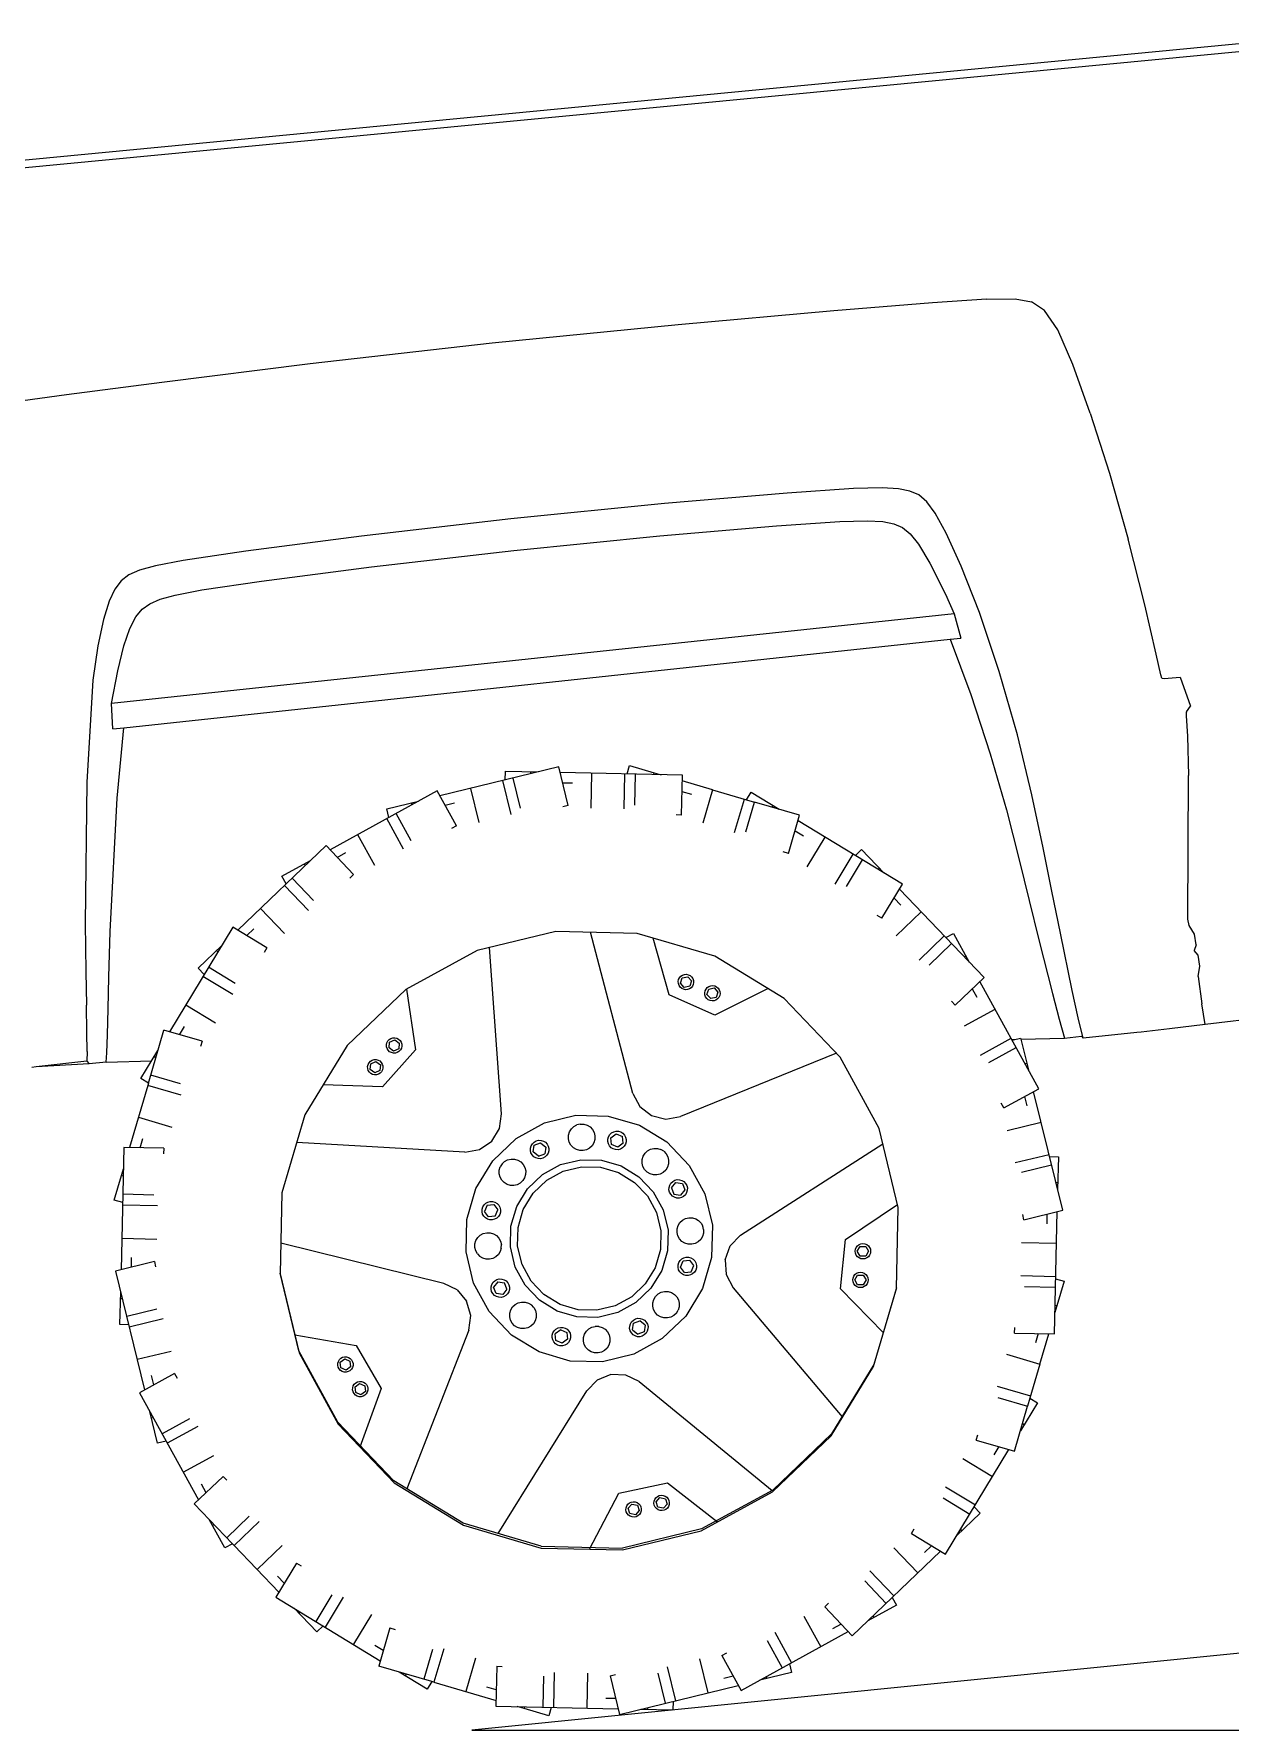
# Model space of a CAD drawing. Header units: millimetres. Extents: x 1010 to 1494, y -119 to 564.
# Drawn here: x 1391.087 to 1392.216, y 474.529 to 476.13 of the extents above; entities that cross this region are included whole.
import ezdxf

# ---------------------------------------------------------------- set-up
doc = ezdxf.new("R2010")
doc.units = ezdxf.units.MM
doc.layers.get('0').update_dxf_attribs({"lineweight": 9})
doc.layers.add('80', color=1, linetype='Continuous', lineweight=9)
doc.layers.add('Edges', color=7, linetype='Continuous', lineweight=9)

# ---------------------------------------------------------------- blocks, each defined once
blk = doc.blocks.new('rs')
at = {"layer": 'Edges'}
for p, q in [((15.138, 23.442), (105.187, 24.496)), ((21.03, 23.865), (103.419, 24.813)), ((34.562, 13.689), (33.858, 13.471)), ((35.839, 13.806), (34.562, 13.689)), ((35.839, 13.806), (38.241, 13.901)), ((38.241, 13.901), (42.646, 14.013)), ((42.646, 14.013), (49.591, 14.145)), ((49.591, 14.145), (57.903, 14.216)), ((57.903, 14.216), (66.043, 14.158)), ((66.043, 14.158), (72.7, 14.043)), ((72.7, 14.043), (76.972, 13.954)), ((76.972, 13.954), (79.355, 13.878)), ((32.833, 12.111), (33.325, 13.027)), ((33.325, 13.027), (33.858, 13.471)), ((32.327, 10.511), (32.833, 12.111)), ((31.79, 8.277), (32.327, 10.511)), ((31.79, 8.277), (31.23, 5.543)), ((41.344, 5.971), (42.617, 6.079)), ((42.617, 6.079), (45.571, 6.189)), ((45.571, 6.189), (51.041, 6.306)), ((51.041, 6.306), (57.903, 6.362)), ((57.903, 6.362), (64.593, 6.306)), ((64.593, 6.306), (69.777, 6.189)), ((69.777, 6.189), (72.595, 6.079)), ((72.595, 6.079), (73.85, 5.971)), ((31.23, 5.543), (30.706, 2.523)), ((39.441, 5.141), (39.759, 5.477)), ((39.759, 5.477), (40.131, 5.694)), ((40.131, 5.694), (40.623, 5.85)), ((40.623, 5.85), (41.344, 5.971)), ((73.85, 5.971), (74.571, 5.85)), ((74.571, 5.85), (75.064, 5.694)), ((75.064, 5.694), (75.435, 5.477)), ((75.435, 5.477), (75.753, 5.141)), ((38.729, 3.662), (39.121, 4.601)), ((39.121, 4.601), (39.441, 5.141)), ((42.165, 4.585), (41.474, 4.473)), ((43.379, 4.687), (42.165, 4.585)), ((46.193, 4.793), (43.379, 4.687)), ((51.4, 4.902), (46.193, 4.793)), ((57.929, 4.955), (51.4, 4.902)), ((64.294, 4.902), (57.929, 4.955)), ((69.229, 4.793), (64.294, 4.902)), ((71.914, 4.687), (69.229, 4.793)), ((73.111, 4.585), (71.914, 4.687)), ((73.802, 4.473), (73.111, 4.585)), ((75.753, 5.141), (76.066, 4.624)), ((76.066, 4.624), (76.4, 3.841)), ((40.325, 3.805), (40, 3.298)), ((40.639, 4.122), (40.325, 3.805)), ((41, 4.326), (40.639, 4.122)), ((41.474, 4.473), (41, 4.326)), ((74.277, 4.326), (73.802, 4.473)), ((74.639, 4.122), (74.277, 4.326)), ((74.953, 3.805), (74.639, 4.122)), ((75.269, 3.318), (74.953, 3.805)), ((76.4, 3.841), (76.77, 2.713)), ((38.223, 2.137), (38.729, 3.662)), ((40, 3.298), (39.595, 2.412)), ((75.618, 2.581), (75.269, 3.318)), ((30.287, -0.458), (30.706, 2.523)), ((39.595, 2.412), (39.055, 0.975)), ((76.012, 1.518), (75.618, 2.581)), ((76.77, 2.713), (77.152, 1.211)), ((37.639, -0.008), (38.223, 2.137)), ((76.436, 0.104), (76.012, 1.518)), ((39.055, 0.975), (38.765, 0.062)), ((77.152, 1.211), (77.909, -3.269)), ((38.765, 0.062), (38.578, -1.044)), ((38.765, 0.062), (76.436, 0.104)), ((76.508, -1.031), (76.436, 0.104)), ((30.016, -2.685), (30.287, -0.458)), ((37.048, -2.7), (37.639, -0.008)), ((39.061, -1.044), (38.41, -3.58)), ((39.061, -1.044), (38.578, -1.044)), ((76.007, -1.031), (39.061, -1.044)), ((76.645, -4.115), (76.007, -1.031)), ((76.508, -1.031), (76.007, -1.031)), ((29.905, -3.618), (30.016, -2.685)), ((36.538, -5.588), (37.048, -2.7)), ((29.886, -3.773), (29.905, -3.618)), ((38.41, -3.58), (37.825, -6.298)), ((77.909, -3.269), (78.646, -9.497)), ((29.063, -3.809), (28.743, -5.149)), ((29.781, -3.796), (29.063, -3.809)), ((29.886, -3.773), (29.781, -3.796)), ((77.579, -9.98), (76.645, -4.115)), ((28.959, -5.375), (28.743, -5.149)), ((51.543, -5.783), (56.934, -5.083)), ((53.828, -5.107), (52.776, -5.541)), ((53.976, -5.467), (53.828, -5.107)), ((55.545, -5.263), (55.745, -6.801)), ((56.734, -6.587), (56.968, -4.83)), ((56.968, -4.83), (62.357, -5.549)), ((59.35, -4.769), (57.91, -4.956)), ((58.233, -4.999), (58.222, -4.916)), ((58.851, -6.474), (59.033, -5.106)), ((59.3, -6.709), (59.505, -5.169)), ((59.401, -5.155), (59.35, -4.769)), ((28.959, -5.375), (28.976, -5.418)), ((28.976, -5.418), (28.982, -5.56)), ((28.982, -5.56), (29.017, -6.464)), ((36.181, -8.307), (36.538, -5.588)), ((51.771, -7.54), (51.543, -5.783)), ((52.776, -5.541), (52.485, -5.661)), ((52.808, -5.619), (52.776, -5.541)), ((53.787, -6.883), (53.609, -5.515)), ((54.281, -6.994), (54.081, -5.453)), ((56.873, -5.546), (56.443, -5.603)), ((60.969, -5.364), (60.764, -6.901)), ((62.177, -5.981), (61.748, -5.925)), ((61.774, -6.95), (62.455, -5.314)), ((62.455, -5.314), (67.474, -7.404)), ((64.772, -5.872), (63.332, -5.68)), ((63.633, -5.805), (63.644, -5.721)), ((64.721, -6.258), (64.772, -5.872)), ((29.017, -6.464), (29.172, -8.203)), ((37.825, -6.298), (37.384, -8.86)), ((50.28, -6.569), (48.818, -7.172)), ((50.28, -6.569), (51.576, -6.036)), ((50.28, -6.569), (50.871, -8.003)), ((51.636, -6.499), (51.236, -6.665)), ((56.734, -6.587), (56.974, -6.619)), ((63.848, -7.389), (64.379, -6.115)), ((64.221, -7.732), (64.818, -6.298)), ((46.549, -8.107), (48.475, -7.313)), ((48.581, -6.863), (47.428, -7.745)), ((48.818, -7.172), (48.475, -7.313)), ((49.001, -8.589), (48.475, -7.313)), ((48.818, -7.172), (48.581, -6.863)), ((49.507, -8.568), (48.915, -7.132)), ((51.771, -7.54), (52.011, -7.509)), ((61.774, -6.95), (61.998, -7.043)), ((66.181, -6.865), (65.585, -8.297)), ((66.549, -8.606), (67.63, -7.202)), ((67.63, -7.202), (71.937, -10.519)), ((29.884, -14.545), (29.172, -8.203)), ((47.224, -9.746), (46.549, -8.107)), ((47.729, -7.621), (47.677, -7.554)), ((67.189, -7.774), (66.789, -7.608)), ((69.724, -8.34), (68.383, -7.782)), ((68.641, -7.981), (68.673, -7.903)), ((35.937, -10.708), (36.181, -8.307)), ((37.384, -8.86), (37.06, -11.119)), ((42.327, -11.645), (46.646, -8.343)), ((46.824, -8.775), (46.481, -9.039)), ((66.549, -8.606), (66.74, -8.754)), ((68.439, -9.567), (69.281, -8.473)), ((68.71, -9.994), (69.658, -8.764)), ((69.574, -8.699), (69.724, -8.34)), ((45.533, -9.194), (46.475, -10.426)), ((47.224, -9.746), (47.448, -9.653)), ((70.827, -9.665), (69.881, -10.893)), ((78.646, -9.497), (78.854, -11.628)), ((43.968, -9.917), (43.082, -11.068)), ((44.276, -10.154), (43.968, -9.917)), ((44.82, -11.475), (43.982, -10.379)), ((45.304, -11.324), (44.36, -10.09)), ((70.732, -11.441), (72.14, -10.365)), ((71.566, -10.803), (71.222, -10.54)), ((72.14, -10.365), (75.442, -14.684)), ((77.86, -11.988), (77.579, -9.98)), ((35.753, -12.669), (35.937, -10.708)), ((37.06, -11.119), (36.808, -12.967)), ((43.341, -10.87), (43.274, -10.819)), ((73.868, -12.006), (72.717, -11.12)), ((39.164, -16.155), (42.482, -11.847)), ((43.403, -13.053), (42.327, -11.645)), ((70.732, -11.441), (70.879, -11.633)), ((72.309, -12.858), (73.405, -12.02)), ((72.915, -11.378), (72.966, -11.312)), ((73.63, -12.314), (73.868, -12.006)), ((78.041, -13.38), (77.86, -11.988)), ((78.854, -11.628), (78.982, -13.108)), ((35.58, -14.558), (35.753, -12.669)), ((42.765, -12.219), (42.502, -12.562)), ((50.961, -13.938), (54.295, -12.557)), ((54.295, -12.557), (57.873, -12.086)), ((55.243, -19.609), (56.348, -12.286)), ((57.873, -12.086), (61.452, -12.557)), ((61.145, -19.894), (60.888, -12.483)), ((61.452, -12.557), (64.786, -13.938)), ((72.46, -13.341), (73.694, -12.398)), ((36.808, -12.967), (36.569, -14.745)), ((42.855, -13.903), (41.627, -12.957)), ((43.403, -13.053), (43.595, -12.906)), ((53.162, -15.43), (53.609, -12.841)), ((78.197, -14.521), (78.041, -13.38)), ((79.093, -14.318), (78.982, -13.108)), ((40.302, -14.061), (39.744, -15.402)), ((40.662, -14.211), (40.302, -14.061)), ((41.957, -15.075), (40.726, -14.127)), ((48.097, -16.135), (50.961, -13.938)), ((64.748, -13.922), (64.643, -16.658)), ((64.786, -13.938), (67.65, -16.135)), ((74.591, -13.571), (73.359, -14.513)), ((79.093, -14.331), (79.093, -14.318)), ((29.657, -15.242), (29.843, -14.832)), ((29.843, -14.832), (29.884, -14.545)), ((35.325, -17.157), (35.58, -14.558)), ((36.569, -14.745), (36.222, -17.195)), ((41.529, -15.346), (40.436, -14.504)), ((52.047, -14.818), (52.026, -14.904)), ((52.026, -14.904), (52.028, -14.994)), ((52.028, -14.994), (52.053, -15.079)), ((52.089, -14.739), (52.047, -14.818)), ((52.151, -14.674), (52.089, -14.739)), ((52.264, -14.712), (52.117, -14.914)), ((52.117, -14.914), (52.219, -15.143)), ((52.227, -14.628), (52.151, -14.674)), ((52.312, -14.602), (52.227, -14.628)), ((52.513, -14.738), (52.264, -14.712)), ((52.401, -14.6), (52.312, -14.602)), ((52.488, -14.621), (52.401, -14.6)), ((52.467, -15.169), (52.615, -14.966)), ((52.567, -14.664), (52.488, -14.621)), ((52.615, -14.966), (52.513, -14.738)), ((52.631, -14.725), (52.567, -14.664)), ((52.678, -14.801), (52.631, -14.725)), ((52.642, -15.141), (52.685, -15.063)), ((52.703, -14.887), (52.678, -14.801)), ((52.685, -15.063), (52.706, -14.976)), ((52.706, -14.976), (52.703, -14.887)), ((74.039, -15.262), (75.677, -14.587)), ((75.01, -14.862), (74.746, -14.518)), ((76.612, -16.856), (75.677, -14.587)), ((78.312, -15.321), (78.197, -14.521)), ((79.178, -15.169), (79.093, -14.331)), ((29.624, -15.719), (29.657, -15.242)), ((29.624, -15.719), (29.745, -15.956)), ((39.943, -15.144), (39.865, -15.112)), ((48.766, -15.622), (51.247, -16.535)), ((50.929, -15.439), (50.908, -15.526)), ((50.908, -15.526), (50.91, -15.615)), ((50.91, -15.615), (50.935, -15.701)), ((50.971, -15.361), (50.929, -15.439)), ((50.935, -15.701), (50.982, -15.777)), ((51.033, -15.296), (50.971, -15.361)), ((50.982, -15.777), (51.047, -15.838)), ((51.146, -15.333), (50.999, -15.535)), ((50.999, -15.535), (51.101, -15.764)), ((51.109, -15.249), (51.033, -15.296)), ((51.101, -15.764), (51.349, -15.79)), ((51.194, -15.224), (51.109, -15.249)), ((51.395, -15.359), (51.146, -15.333)), ((51.283, -15.222), (51.194, -15.224)), ((51.247, -16.535), (53.162, -15.43)), ((51.37, -15.242), (51.283, -15.222)), ((51.349, -15.79), (51.497, -15.588)), ((51.449, -15.285), (51.37, -15.242)), ((51.387, -15.874), (51.463, -15.827)), ((51.497, -15.588), (51.395, -15.359)), ((51.513, -15.346), (51.449, -15.285)), ((51.463, -15.827), (51.524, -15.763)), ((51.56, -15.423), (51.513, -15.346)), ((51.524, -15.763), (51.567, -15.684)), ((51.585, -15.508), (51.56, -15.423)), ((51.567, -15.684), (51.588, -15.597)), ((51.588, -15.597), (51.585, -15.508)), ((52.053, -15.079), (52.1, -15.155)), ((52.1, -15.155), (52.165, -15.217)), ((52.165, -15.217), (52.243, -15.259)), ((52.219, -15.143), (52.467, -15.169)), ((52.243, -15.259), (52.33, -15.28)), ((52.33, -15.28), (52.419, -15.278)), ((52.419, -15.278), (52.505, -15.252)), ((52.505, -15.252), (52.581, -15.206)), ((52.581, -15.206), (52.642, -15.141)), ((74.039, -15.262), (74.131, -15.486)), ((76.922, -16.619), (76.039, -15.465)), ((76.163, -15.766), (76.23, -15.715)), ((78.383, -15.723), (76.363, -15.889)), ((78.383, -15.723), (78.312, -15.321)), ((78.383, -15.723), (79.14, -15.723)), ((79.234, -15.595), (79.14, -15.723)), ((79.14, -15.723), (81.505, -15.603)), ((79.178, -15.169), (79.234, -15.595)), ((79.234, -15.595), (81.505, -15.603)), ((81.505, -15.603), (81.693, -15.604)), ((29.567, -16.682), (29.593, -16.193)), ((29.593, -16.193), (29.745, -15.956)), ((37.277, -21.33), (39.366, -16.31)), ((40.568, -17.236), (39.164, -16.155)), ((45.9, -18.998), (48.097, -16.135)), ((51.047, -15.838), (51.125, -15.881)), ((51.125, -15.881), (51.212, -15.902)), ((51.212, -15.902), (51.301, -15.899)), ((51.301, -15.899), (51.387, -15.874)), ((65.244, -16.252), (65.228, -16.339)), ((65.228, -16.339), (65.235, -16.428)), ((65.235, -16.428), (65.264, -16.512)), ((65.282, -16.171), (65.244, -16.252)), ((65.264, -16.512), (65.315, -16.586)), ((65.34, -16.103), (65.282, -16.171)), ((65.517, -16.113), (65.331, -16.28)), ((65.331, -16.28), (65.383, -16.525)), ((65.414, -16.053), (65.34, -16.103)), ((65.383, -16.525), (65.621, -16.602)), ((65.498, -16.023), (65.414, -16.053)), ((65.587, -16.016), (65.498, -16.023)), ((65.755, -16.19), (65.517, -16.113)), ((65.675, -16.032), (65.587, -16.016)), ((65.621, -16.602), (65.807, -16.435)), ((65.755, -16.071), (65.675, -16.032)), ((65.823, -16.129), (65.755, -16.071)), ((65.807, -16.435), (65.755, -16.19)), ((65.798, -16.611), (65.856, -16.543)), ((65.874, -16.202), (65.823, -16.129)), ((65.856, -16.543), (65.894, -16.463)), ((65.903, -16.286), (65.874, -16.202)), ((65.894, -16.463), (65.91, -16.375)), ((65.91, -16.375), (65.903, -16.286)), ((67.65, -16.135), (69.847, -18.998)), ((75.196, -17.039), (76.471, -16.513)), ((29.698, -17.13), (29.567, -16.682)), ((29.698, -17.13), (29.659, -18.354)), ((35.19, -18.383), (35.325, -17.157)), ((36.222, -17.195), (36.042, -18.348)), ((39.736, -16.595), (39.571, -16.996)), ((40.568, -17.236), (40.716, -17.044)), ((64.643, -16.658), (66.285, -18.137)), ((65.315, -16.586), (65.383, -16.644)), ((65.383, -16.644), (65.463, -16.682)), ((65.463, -16.682), (65.551, -16.699)), ((65.551, -16.699), (65.64, -16.692)), ((65.64, -16.692), (65.724, -16.662)), ((65.724, -16.662), (65.798, -16.611)), ((66.18, -17.123), (66.164, -17.211)), ((66.164, -17.211), (66.171, -17.3)), ((66.171, -17.3), (66.201, -17.384)), ((66.219, -17.042), (66.18, -17.123)), ((66.277, -16.974), (66.219, -17.042)), ((66.453, -16.984), (66.267, -17.151)), ((66.267, -17.151), (66.32, -17.396)), ((66.35, -16.924), (66.277, -16.974)), ((66.434, -16.894), (66.35, -16.924)), ((66.523, -16.887), (66.434, -16.894)), ((66.691, -17.061), (66.453, -16.984)), ((66.611, -16.903), (66.523, -16.887)), ((66.557, -17.473), (66.743, -17.306)), ((66.692, -16.942), (66.611, -16.903)), ((66.743, -17.306), (66.691, -17.061)), ((66.759, -17), (66.692, -16.942)), ((66.81, -17.073), (66.759, -17)), ((66.792, -17.415), (66.831, -17.334)), ((66.84, -17.157), (66.81, -17.073)), ((66.831, -17.334), (66.847, -17.246)), ((66.847, -17.246), (66.84, -17.157)), ((75.216, -17.545), (76.652, -16.953)), ((76.612, -16.856), (76.922, -16.619)), ((76.612, -16.856), (76.652, -16.953)), ((76.652, -16.953), (77.749, -19.613)), ((40.259, -18.199), (38.828, -17.603)), ((66.201, -17.384), (66.251, -17.457)), ((66.251, -17.457), (66.319, -17.515)), ((66.285, -18.137), (68.897, -17.76)), ((66.319, -17.515), (66.4, -17.554)), ((66.32, -17.396), (66.557, -17.473)), ((66.4, -17.554), (66.488, -17.57)), ((66.488, -17.57), (66.577, -17.563)), ((66.577, -17.563), (66.661, -17.533)), ((66.661, -17.533), (66.734, -17.483)), ((66.734, -17.483), (66.792, -17.415)), ((29.608, -19.284), (29.659, -18.354)), ((35.069, -19.303), (35.19, -18.383)), ((36.042, -18.348), (35.89, -19.215)), ((46.054, -18.798), (53.244, -20.862)), ((77.215, -18.318), (75.781, -18.909)), ((23.882, -19.229), (29.608, -19.284)), ((29.608, -19.284), (31.204, -19.3)), ((31.204, -19.3), (32.47, -19.317)), ((32.47, -19.317), (32.664, -19.317)), ((32.664, -19.317), (35.069, -19.303)), ((35.132, -19.215), (35.069, -19.303)), ((35.888, -19.215), (35.132, -19.215)), ((35.888, -19.215), (35.89, -19.215)), ((37.828, -19.056), (35.89, -19.215)), ((37.828, -19.056), (37.642, -20.452)), ((37.834, -19.012), (37.828, -19.056)), ((38.22, -19.064), (37.834, -19.012)), ((38.237, -19.022), (38.033, -19.039)), ((39.351, -19.936), (38.077, -19.406)), ((39.694, -19.564), (38.26, -18.967)), ((44.519, -22.333), (45.9, -18.998)), ((69.847, -18.998), (71.228, -22.333)), ((76.244, -19.809), (78.001, -19.581)), ((77.285, -19.674), (77.12, -19.273)), ((78.001, -19.581), (78.702, -24.972)), ((37.767, -20.152), (37.683, -20.14)), ((54.997, -20.222), (54.523, -20.682)), ((55.243, -19.609), (54.997, -20.222)), ((57.861, -20.305), (56.435, -20.493)), ((59.287, -20.493), (57.861, -20.305)), ((61.304, -20.534), (61.145, -19.894)), ((62.954, -21.408), (70.337, -20.183)), ((76.244, -19.809), (76.276, -20.049)), ((53.903, -20.908), (53.244, -20.862)), ((54.523, -20.682), (53.903, -20.908)), ((55.106, -21.043), (53.964, -21.919)), ((56.435, -20.493), (55.106, -21.043)), ((57.199, -21.014), (57.14, -21.157)), ((57.293, -20.891), (57.199, -21.014)), ((57.416, -20.797), (57.293, -20.891)), ((57.558, -20.738), (57.416, -20.797)), ((57.712, -20.718), (57.558, -20.738)), ((57.712, -20.718), (57.865, -20.738)), ((58.007, -20.797), (57.865, -20.738)), ((58.13, -20.891), (58.007, -20.797)), ((58.224, -21.014), (58.13, -20.891)), ((58.283, -21.157), (58.224, -21.014)), ((60.616, -21.043), (59.287, -20.493)), ((61.757, -21.919), (60.616, -21.043)), ((61.711, -21.054), (61.304, -20.534)), ((62.295, -21.363), (61.711, -21.054)), ((78.244, -20.814), (78.124, -20.523)), ((78.166, -20.846), (78.244, -20.814)), ((78.677, -21.866), (78.244, -20.814)), ((36.793, -26.817), (37.512, -21.427)), ((38.912, -22.011), (37.277, -21.33)), ((37.943, -21.607), (37.887, -22.036)), ((38.912, -22.011), (39.006, -21.787)), ((55.768, -21.508), (55.754, -21.615)), ((55.754, -21.615), (55.768, -21.721)), ((55.809, -21.409), (55.768, -21.508)), ((55.768, -21.721), (55.809, -21.821)), ((55.874, -21.324), (55.809, -21.409)), ((55.809, -21.821), (55.874, -21.906)), ((55.96, -21.258), (55.874, -21.324)), ((56.165, -21.314), (55.904, -21.464)), ((55.904, -21.766), (55.904, -21.464)), ((55.904, -21.766), (56.165, -21.916)), ((56.059, -21.217), (55.96, -21.258)), ((56.165, -21.203), (56.059, -21.217)), ((56.272, -21.217), (56.165, -21.203)), ((56.426, -21.464), (56.165, -21.314)), ((56.165, -21.916), (56.426, -21.766)), ((56.371, -21.258), (56.272, -21.217)), ((56.457, -21.324), (56.371, -21.258)), ((56.426, -21.766), (56.426, -21.464)), ((56.522, -21.409), (56.457, -21.324)), ((56.457, -21.906), (56.522, -21.821)), ((56.563, -21.508), (56.522, -21.409)), ((56.522, -21.821), (56.563, -21.721)), ((56.577, -21.615), (56.563, -21.508)), ((56.563, -21.721), (56.577, -21.615)), ((57.14, -21.157), (57.12, -21.31)), ((57.12, -21.31), (57.14, -21.463)), ((57.14, -21.463), (57.199, -21.606)), ((57.199, -21.606), (57.293, -21.728)), ((57.293, -21.728), (57.416, -21.822)), ((57.416, -21.822), (57.558, -21.881)), ((57.865, -21.881), (58.007, -21.822)), ((58.007, -21.822), (58.13, -21.728)), ((58.13, -21.728), (58.224, -21.606)), ((58.224, -21.606), (58.283, -21.463)), ((58.303, -21.31), (58.283, -21.157)), ((58.283, -21.463), (58.303, -21.31)), ((59.234, -21.54), (59.22, -21.646)), ((59.22, -21.646), (59.234, -21.753)), ((59.276, -21.441), (59.234, -21.54)), ((59.234, -21.753), (59.276, -21.852)), ((59.341, -21.355), (59.276, -21.441)), ((59.276, -21.852), (59.341, -21.937)), ((59.426, -21.29), (59.341, -21.355)), ((59.554, -21.355), (59.341, -21.568)), ((59.341, -21.568), (59.419, -21.859)), ((59.71, -21.937), (59.419, -21.859)), ((59.526, -21.249), (59.426, -21.29)), ((59.632, -21.235), (59.526, -21.249)), ((59.845, -21.433), (59.554, -21.355)), ((59.739, -21.249), (59.632, -21.235)), ((59.71, -21.937), (59.923, -21.724)), ((59.838, -21.29), (59.739, -21.249)), ((59.923, -21.355), (59.838, -21.29)), ((59.923, -21.724), (59.845, -21.433)), ((59.989, -21.441), (59.923, -21.355)), ((59.923, -21.937), (59.989, -21.852)), ((60.03, -21.54), (59.989, -21.441)), ((59.989, -21.852), (60.03, -21.753)), ((60.044, -21.646), (60.03, -21.54)), ((60.03, -21.753), (60.044, -21.646)), ((62.954, -21.408), (62.295, -21.363)), ((76.902, -21.825), (78.27, -21.647)), ((44.048, -25.911), (44.519, -22.333)), ((53.964, -21.919), (53.089, -23.06)), ((53.998, -22.582), (53.978, -22.735)), ((54.057, -22.439), (53.998, -22.582)), ((54.151, -22.316), (54.057, -22.439)), ((54.151, -22.316), (54.274, -22.222)), ((54.416, -22.163), (54.274, -22.222)), ((54.569, -22.143), (54.416, -22.163)), ((54.723, -22.163), (54.569, -22.143)), ((54.865, -22.222), (54.723, -22.163)), ((54.988, -22.316), (54.865, -22.222)), ((55.082, -22.439), (54.988, -22.316)), ((55.141, -22.582), (55.082, -22.439)), ((55.161, -22.735), (55.141, -22.582)), ((55.874, -21.906), (55.96, -21.971)), ((55.96, -21.971), (56.059, -22.012)), ((56.059, -22.012), (56.165, -22.027)), ((56.949, -22.411), (56.099, -22.763)), ((56.165, -22.027), (56.272, -22.012)), ((56.272, -22.012), (56.371, -21.971)), ((56.371, -21.971), (56.457, -21.906)), ((57.861, -22.291), (56.949, -22.411)), ((57.861, -22.61), (57.031, -22.72)), ((57.558, -21.881), (57.712, -21.902)), ((57.712, -21.902), (57.865, -21.881)), ((58.773, -22.411), (57.861, -22.291)), ((58.69, -22.72), (57.861, -22.61)), ((59.623, -22.763), (58.773, -22.411)), ((59.341, -21.937), (59.426, -22.003)), ((59.426, -22.003), (59.526, -22.044)), ((59.526, -22.044), (59.632, -22.058)), ((59.632, -22.058), (59.739, -22.044)), ((59.739, -22.044), (59.838, -22.003)), ((59.838, -22.003), (59.923, -21.937)), ((60.369, -22.371), (60.349, -22.524)), ((60.349, -22.524), (60.369, -22.677)), ((60.429, -22.228), (60.369, -22.371)), ((60.523, -22.105), (60.429, -22.228)), ((60.645, -22.011), (60.523, -22.105)), ((60.788, -21.952), (60.645, -22.011)), ((60.941, -21.932), (60.788, -21.952)), ((61.094, -21.952), (60.941, -21.932)), ((61.237, -22.011), (61.094, -21.952)), ((61.36, -22.105), (61.237, -22.011)), ((61.36, -22.105), (61.454, -22.228)), ((61.513, -22.371), (61.454, -22.228)), ((61.533, -22.524), (61.513, -22.371)), ((61.513, -22.677), (61.533, -22.524)), ((62.633, -23.06), (61.757, -21.919)), ((71.228, -22.333), (71.699, -25.911)), ((76.791, -22.319), (78.331, -22.119)), ((78.318, -22.014), (78.677, -21.866)), ((38.864, -23.021), (37.326, -22.816)), ((51.15, -26.387), (44.428, -23.024)), ((53.089, -23.06), (52.538, -24.389)), ((53.978, -22.735), (53.998, -22.888)), ((53.998, -22.888), (54.057, -23.031)), ((54.057, -23.031), (54.151, -23.153)), ((54.151, -23.153), (54.274, -23.247)), ((54.274, -23.247), (54.416, -23.307)), ((54.416, -23.307), (54.569, -23.327)), ((54.569, -23.327), (54.723, -23.307)), ((54.723, -23.307), (54.865, -23.247)), ((55.369, -23.323), (54.809, -24.053)), ((54.865, -23.247), (54.988, -23.153)), ((54.988, -23.153), (55.082, -23.031)), ((55.082, -23.031), (55.141, -22.888)), ((55.141, -22.888), (55.161, -22.735)), ((56.099, -22.763), (55.369, -23.323)), ((56.258, -23.04), (55.595, -23.549)), ((57.031, -22.72), (56.258, -23.04)), ((59.463, -23.04), (58.69, -22.72)), ((60.127, -23.549), (59.463, -23.04)), ((60.353, -23.323), (59.623, -22.763)), ((60.913, -24.053), (60.353, -23.323)), ((60.369, -22.677), (60.429, -22.82)), ((60.429, -22.82), (60.523, -22.942)), ((60.523, -22.942), (60.645, -23.036)), ((60.645, -23.036), (60.788, -23.096)), ((60.788, -23.096), (60.941, -23.116)), ((60.941, -23.116), (61.094, -23.096)), ((61.094, -23.096), (61.237, -23.036)), ((61.237, -23.036), (61.36, -22.942)), ((61.36, -22.942), (61.454, -22.82)), ((61.454, -22.82), (61.513, -22.677)), ((63.183, -24.389), (62.633, -23.06)), ((53.294, -23.937), (53.28, -24.044)), ((53.28, -24.044), (53.294, -24.15)), ((53.335, -23.838), (53.294, -23.937)), ((53.401, -23.753), (53.335, -23.838)), ((53.486, -23.687), (53.401, -23.753)), ((53.479, -23.831), (53.401, -24.122)), ((53.401, -24.122), (53.614, -24.335)), ((53.77, -23.753), (53.479, -23.831)), ((53.585, -23.646), (53.486, -23.687)), ((53.692, -23.632), (53.585, -23.646)), ((53.798, -23.646), (53.692, -23.632)), ((53.983, -23.966), (53.77, -23.753)), ((53.898, -23.687), (53.798, -23.646)), ((53.983, -23.753), (53.898, -23.687)), ((53.983, -23.966), (53.905, -24.257)), ((54.048, -23.838), (53.983, -23.753)), ((54.09, -23.937), (54.048, -23.838)), ((54.104, -24.044), (54.09, -23.937)), ((54.09, -24.15), (54.104, -24.044)), ((54.809, -24.053), (54.457, -24.903)), ((55.595, -23.549), (55.085, -24.213)), ((60.636, -24.213), (60.127, -23.549)), ((61.265, -24.903), (60.913, -24.053)), ((61.663, -24.013), (61.649, -24.12)), ((61.649, -24.12), (61.663, -24.226)), ((61.705, -23.914), (61.663, -24.013)), ((61.77, -23.829), (61.705, -23.914)), ((61.91, -23.859), (61.76, -24.12)), ((61.91, -24.381), (61.76, -24.12)), ((61.855, -23.763), (61.77, -23.829)), ((61.955, -23.722), (61.855, -23.763)), ((62.212, -23.859), (61.91, -23.859)), ((62.061, -23.708), (61.955, -23.722)), ((62.168, -23.722), (62.061, -23.708)), ((62.267, -23.763), (62.168, -23.722)), ((62.212, -23.859), (62.362, -24.12)), ((62.212, -24.381), (62.362, -24.12)), ((62.352, -23.829), (62.267, -23.763)), ((62.418, -23.914), (62.352, -23.829)), ((62.459, -24.013), (62.418, -23.914)), ((62.473, -24.12), (62.459, -24.013)), ((62.459, -24.226), (62.473, -24.12)), ((78.521, -23.583), (76.984, -23.783)), ((37.117, -24.384), (36.731, -24.434)), ((36.731, -24.434), (36.918, -25.875)), ((38.436, -24.934), (37.068, -24.751)), ((38.671, -24.485), (37.131, -24.28)), ((52.538, -24.389), (52.35, -25.815)), ((53.294, -24.15), (53.335, -24.25)), ((53.335, -24.25), (53.401, -24.335)), ((53.401, -24.335), (53.486, -24.4)), ((53.486, -24.4), (53.585, -24.441)), ((53.585, -24.441), (53.692, -24.456)), ((53.905, -24.257), (53.614, -24.335)), ((53.692, -24.456), (53.798, -24.441)), ((53.798, -24.441), (53.898, -24.4)), ((53.898, -24.4), (53.983, -24.335)), ((53.983, -24.335), (54.048, -24.25)), ((54.048, -24.25), (54.09, -24.15)), ((55.085, -24.213), (54.765, -24.986)), ((60.956, -24.986), (60.636, -24.213)), ((61.663, -24.226), (61.705, -24.326)), ((61.705, -24.326), (61.77, -24.411)), ((61.77, -24.411), (61.855, -24.476)), ((61.855, -24.476), (61.955, -24.518)), ((61.91, -24.381), (62.212, -24.381)), ((61.955, -24.518), (62.061, -24.532)), ((62.061, -24.532), (62.168, -24.518)), ((62.168, -24.518), (62.267, -24.476)), ((62.267, -24.476), (62.352, -24.411)), ((62.352, -24.411), (62.418, -24.326)), ((62.418, -24.326), (62.459, -24.226)), ((63.371, -25.815), (63.183, -24.389)), ((64.507, -27.108), (71.521, -24.558)), ((77.198, -24.771), (77.166, -25.011)), ((77.198, -24.771), (78.954, -25.006)), ((78.238, -24.91), (78.182, -24.481)), ((36.961, -25.552), (36.878, -25.563)), ((52.937, -25.546), (52.843, -25.668)), ((53.059, -25.452), (52.937, -25.546)), ((53.202, -25.393), (53.059, -25.452)), ((53.355, -25.373), (53.202, -25.393)), ((53.509, -25.393), (53.355, -25.373)), ((53.651, -25.452), (53.509, -25.393)), ((53.774, -25.546), (53.651, -25.452)), ((53.868, -25.668), (53.774, -25.546)), ((54.457, -24.903), (54.337, -25.815)), ((54.765, -24.986), (54.656, -25.815)), ((61.066, -25.815), (60.956, -24.986)), ((61.385, -25.815), (61.265, -24.903)), ((61.794, -25.513), (61.774, -25.666)), ((61.854, -25.37), (61.794, -25.513)), ((61.948, -25.248), (61.854, -25.37)), ((62.07, -25.153), (61.948, -25.248)), ((62.213, -25.094), (62.07, -25.153)), ((62.366, -25.074), (62.213, -25.094)), ((62.519, -25.094), (62.366, -25.074)), ((62.662, -25.153), (62.519, -25.094)), ((62.785, -25.248), (62.662, -25.153)), ((62.879, -25.37), (62.785, -25.248)), ((62.938, -25.513), (62.879, -25.37)), ((62.958, -25.666), (62.938, -25.513)), ((78.954, -25.006), (78.235, -30.395)), ((44.519, -29.49), (44.048, -25.911)), ((46.532, -27.075), (44.066, -25.775)), ((52.35, -25.815), (52.538, -27.241)), ((52.764, -25.964), (52.784, -25.811)), ((52.764, -25.964), (52.784, -26.118)), ((52.843, -25.668), (52.784, -25.811)), ((52.784, -26.118), (52.843, -26.26)), ((52.843, -26.26), (52.937, -26.383)), ((52.937, -26.383), (53.059, -26.477)), ((53.651, -26.477), (53.774, -26.383)), ((53.774, -26.383), (53.868, -26.26)), ((53.927, -25.811), (53.868, -25.668)), ((53.868, -26.26), (53.927, -26.118)), ((53.947, -25.964), (53.927, -25.811)), ((53.927, -26.118), (53.947, -25.964)), ((54.337, -25.815), (54.457, -26.727)), ((54.656, -25.815), (54.765, -26.645)), ((60.956, -26.645), (61.066, -25.815)), ((61.265, -26.727), (61.385, -25.815)), ((61.794, -25.819), (61.774, -25.666)), ((61.794, -25.819), (61.854, -25.962)), ((61.854, -25.962), (61.948, -26.084)), ((61.948, -26.084), (62.07, -26.179)), ((62.07, -26.179), (62.213, -26.238)), ((62.213, -26.238), (62.366, -26.258)), ((62.366, -26.258), (62.519, -26.238)), ((62.519, -26.238), (62.662, -26.179)), ((62.662, -26.179), (62.785, -26.084)), ((62.879, -25.962), (62.785, -26.084)), ((62.879, -25.962), (62.938, -25.819)), ((62.938, -25.819), (62.958, -25.666)), ((63.183, -27.241), (63.371, -25.815)), ((71.699, -25.911), (71.228, -29.49)), ((71.23, -29.397), (71.694, -25.874)), ((78.785, -26.271), (78.869, -26.26)), ((79.016, -27.388), (78.828, -25.948)), ((38.549, -27.051), (36.793, -26.817)), ((37.745, -32.242), (37.045, -26.85)), ((37.508, -26.912), (37.565, -27.341)), ((38.549, -27.051), (38.581, -26.811)), ((46.991, -29.237), (46.532, -27.075)), ((51.15, -26.387), (51.657, -26.81)), ((51.947, -27.403), (51.657, -26.81)), ((53.059, -26.477), (53.202, -26.536)), ((53.202, -26.536), (53.355, -26.556)), ((53.355, -26.556), (53.509, -26.536)), ((53.554, -27.113), (53.455, -27.154)), ((53.509, -26.536), (53.651, -26.477)), ((53.66, -27.099), (53.554, -27.113)), ((53.767, -27.113), (53.66, -27.099)), ((53.866, -27.154), (53.767, -27.113)), ((54.457, -26.727), (54.809, -27.577)), ((54.765, -26.645), (55.085, -27.418)), ((60.636, -27.418), (60.956, -26.645)), ((60.913, -27.577), (61.265, -26.727)), ((63.947, -27.458), (64.507, -27.108)), ((77.311, -26.889), (78.679, -27.071)), ((45.482, -27.627), (45.48, -27.716)), ((45.48, -27.716), (45.501, -27.803)), ((45.508, -27.542), (45.482, -27.627)), ((45.501, -27.803), (45.543, -27.882)), ((45.554, -27.466), (45.508, -27.542)), ((45.543, -27.882), (45.605, -27.946)), ((45.619, -27.404), (45.554, -27.466)), ((45.673, -27.478), (45.571, -27.707)), ((45.571, -27.707), (45.718, -27.909)), ((45.697, -27.362), (45.619, -27.404)), ((45.922, -27.452), (45.673, -27.478)), ((45.784, -27.341), (45.697, -27.362)), ((45.718, -27.909), (45.967, -27.883)), ((45.873, -27.343), (45.784, -27.341)), ((45.959, -27.368), (45.873, -27.343)), ((46.069, -27.655), (45.922, -27.452)), ((46.035, -27.415), (45.959, -27.368)), ((45.967, -27.883), (46.069, -27.655)), ((46.096, -27.48), (46.035, -27.415)), ((46.086, -27.896), (46.132, -27.82)), ((46.139, -27.558), (46.096, -27.48)), ((46.132, -27.82), (46.158, -27.734)), ((46.16, -27.645), (46.139, -27.558)), ((46.158, -27.734), (46.16, -27.645)), ((51.947, -27.403), (51.971, -28.063)), ((52.538, -27.241), (53.089, -28.57)), ((53.263, -27.404), (53.249, -27.51)), ((53.249, -27.51), (53.263, -27.617)), ((53.304, -27.305), (53.263, -27.404)), ((53.263, -27.617), (53.304, -27.716)), ((53.369, -27.219), (53.304, -27.305)), ((53.304, -27.716), (53.369, -27.802)), ((53.359, -27.51), (53.51, -27.25)), ((53.51, -27.771), (53.359, -27.51)), ((53.455, -27.154), (53.369, -27.219)), ((53.369, -27.802), (53.455, -27.867)), ((53.455, -27.867), (53.554, -27.908)), ((53.811, -27.25), (53.51, -27.25)), ((53.811, -27.771), (53.51, -27.771)), ((53.767, -27.908), (53.866, -27.867)), ((53.962, -27.51), (53.811, -27.25)), ((53.811, -27.771), (53.962, -27.51)), ((53.951, -27.219), (53.866, -27.154)), ((53.866, -27.867), (53.951, -27.802)), ((54.017, -27.305), (53.951, -27.219)), ((53.951, -27.802), (54.017, -27.716)), ((54.058, -27.404), (54.017, -27.305)), ((54.017, -27.716), (54.058, -27.617)), ((54.072, -27.51), (54.058, -27.404)), ((54.058, -27.617), (54.072, -27.51)), ((54.809, -27.577), (55.369, -28.307)), ((55.085, -27.418), (55.595, -28.081)), ((60.127, -28.081), (60.636, -27.418)), ((60.353, -28.307), (60.913, -27.577)), ((61.632, -27.48), (61.618, -27.587)), ((61.618, -27.587), (61.632, -27.693)), ((61.673, -27.381), (61.632, -27.48)), ((61.632, -27.693), (61.673, -27.792)), ((61.738, -27.295), (61.673, -27.381)), ((61.673, -27.792), (61.738, -27.878)), ((61.824, -27.23), (61.738, -27.295)), ((61.738, -27.878), (61.824, -27.943)), ((61.739, -27.664), (61.817, -27.373)), ((61.739, -27.664), (61.952, -27.878)), ((62.108, -27.295), (61.817, -27.373)), ((61.923, -27.189), (61.824, -27.23)), ((62.03, -27.175), (61.923, -27.189)), ((61.952, -27.878), (62.243, -27.8)), ((62.136, -27.189), (62.03, -27.175)), ((62.108, -27.295), (62.321, -27.509)), ((62.235, -27.23), (62.136, -27.189)), ((62.321, -27.295), (62.235, -27.23)), ((62.235, -27.943), (62.321, -27.878)), ((62.243, -27.8), (62.321, -27.509)), ((62.386, -27.381), (62.321, -27.295)), ((62.321, -27.878), (62.386, -27.792)), ((62.427, -27.48), (62.386, -27.381)), ((62.386, -27.792), (62.427, -27.693)), ((62.441, -27.587), (62.427, -27.48)), ((62.427, -27.693), (62.441, -27.587)), ((62.633, -28.57), (63.183, -27.241)), ((63.947, -27.458), (63.578, -28.006)), ((77.076, -27.337), (78.616, -27.543)), ((78.63, -27.438), (79.016, -27.388)), ((38.763, -28.04), (37.225, -28.239)), ((45.605, -27.946), (45.681, -27.993)), ((45.681, -27.993), (45.766, -28.018)), ((45.766, -28.018), (45.856, -28.021)), ((45.856, -28.021), (45.942, -28)), ((45.943, -28.617), (45.865, -28.659)), ((45.942, -28), (46.021, -27.957)), ((46.03, -28.596), (45.943, -28.617)), ((46.021, -27.957), (46.086, -27.896)), ((46.119, -28.598), (46.03, -28.596)), ((46.204, -28.624), (46.119, -28.598)), ((46.281, -28.67), (46.204, -28.624)), ((51.971, -28.063), (51.723, -28.676)), ((53.089, -28.57), (53.964, -29.712)), ((53.554, -27.908), (53.66, -27.922)), ((53.66, -27.922), (53.767, -27.908)), ((54.485, -28.594), (54.362, -28.688)), ((54.627, -28.535), (54.485, -28.594)), ((54.78, -28.515), (54.627, -28.535)), ((54.934, -28.535), (54.78, -28.515)), ((55.076, -28.594), (54.934, -28.535)), ((55.199, -28.688), (55.076, -28.594)), ((55.369, -28.307), (56.099, -28.867)), ((55.595, -28.081), (56.258, -28.591)), ((56.258, -28.591), (57.031, -28.911)), ((58.69, -28.911), (59.463, -28.591)), ((59.463, -28.591), (60.127, -28.081)), ((59.623, -28.867), (60.353, -28.307)), ((60.64, -28.6), (60.58, -28.742)), ((60.64, -28.6), (60.734, -28.477)), ((60.856, -28.383), (60.734, -28.477)), ((60.999, -28.324), (60.856, -28.383)), ((61.152, -28.304), (60.999, -28.324)), ((61.305, -28.324), (61.152, -28.304)), ((61.448, -28.383), (61.305, -28.324)), ((61.571, -28.477), (61.448, -28.383)), ((61.665, -28.6), (61.571, -28.477)), ((61.724, -28.742), (61.665, -28.6)), ((61.757, -29.712), (62.633, -28.57)), ((61.824, -27.943), (61.923, -27.984)), ((61.923, -27.984), (62.03, -27.998)), ((62.03, -27.998), (62.136, -27.984)), ((62.136, -27.984), (62.235, -27.943)), ((63.465, -28.657), (63.578, -28.006)), ((45.303, -31.382), (46.991, -29.237)), ((45.728, -28.883), (45.725, -28.972)), ((45.725, -28.972), (45.746, -29.059)), ((45.753, -28.797), (45.728, -28.883)), ((45.746, -29.059), (45.789, -29.137)), ((45.8, -28.721), (45.753, -28.797)), ((45.789, -29.137), (45.85, -29.202)), ((45.865, -28.659), (45.8, -28.721)), ((45.918, -28.734), (45.817, -28.962)), ((45.817, -28.962), (45.964, -29.165)), ((45.85, -29.202), (45.926, -29.248)), ((46.167, -28.707), (45.918, -28.734)), ((45.926, -29.248), (46.012, -29.274)), ((45.964, -29.165), (46.213, -29.138)), ((46.012, -29.274), (46.101, -29.276)), ((46.101, -29.276), (46.188, -29.255)), ((46.314, -28.91), (46.167, -28.707)), ((46.188, -29.255), (46.266, -29.213)), ((46.213, -29.138), (46.314, -28.91)), ((46.266, -29.213), (46.331, -29.151)), ((46.342, -28.735), (46.281, -28.67)), ((46.331, -29.151), (46.378, -29.075)), ((46.385, -28.814), (46.342, -28.735)), ((46.378, -29.075), (46.403, -28.99)), ((46.405, -28.9), (46.385, -28.814)), ((46.403, -28.99), (46.405, -28.9)), ((51.723, -28.676), (47.528, -34.891)), ((54.209, -28.953), (54.189, -29.106)), ((54.189, -29.106), (54.209, -29.26)), ((54.268, -28.811), (54.209, -28.953)), ((54.209, -29.26), (54.268, -29.402)), ((54.362, -28.688), (54.268, -28.811)), ((55.293, -28.811), (55.199, -28.688)), ((55.352, -28.953), (55.293, -28.811)), ((55.293, -29.402), (55.352, -29.26)), ((55.372, -29.106), (55.352, -28.953)), ((55.352, -29.26), (55.372, -29.106)), ((56.099, -28.867), (56.949, -29.219)), ((56.949, -29.219), (57.861, -29.339)), ((57.031, -28.911), (57.861, -29.02)), ((57.861, -29.02), (58.69, -28.911)), ((57.861, -29.339), (58.773, -29.219)), ((58.773, -29.219), (59.623, -28.867)), ((60.58, -28.742), (60.56, -28.895)), ((60.56, -28.895), (60.58, -29.049)), ((60.58, -29.049), (60.64, -29.191)), ((60.64, -29.191), (60.734, -29.314)), ((60.734, -29.314), (60.856, -29.408)), ((61.448, -29.408), (61.571, -29.314)), ((61.571, -29.314), (61.665, -29.191)), ((61.665, -29.191), (61.724, -29.049)), ((61.744, -28.895), (61.724, -28.742)), ((61.724, -29.049), (61.744, -28.895)), ((63.626, -29.297), (63.465, -28.657)), ((63.626, -29.297), (67.111, -36.014)), ((71.334, -28.681), (68.666, -29.436)), ((69.847, -32.736), (71.23, -29.397)), ((78.42, -29.006), (76.883, -28.801)), ((37.429, -29.808), (37.069, -29.956)), ((37.069, -29.956), (37.503, -31.009)), ((38.956, -29.504), (37.416, -29.704)), ((38.845, -29.998), (37.477, -30.175)), ((44.514, -29.452), (45.874, -32.736)), ((45.9, -32.824), (44.519, -29.49)), ((53.964, -29.712), (55.106, -30.587)), ((54.362, -29.525), (54.268, -29.402)), ((54.362, -29.525), (54.485, -29.619)), ((54.485, -29.619), (54.627, -29.678)), ((54.627, -29.678), (54.78, -29.698)), ((54.78, -29.698), (54.934, -29.678)), ((54.934, -29.678), (55.076, -29.619)), ((55.076, -29.619), (55.199, -29.525)), ((55.199, -29.525), (55.293, -29.402)), ((55.692, -29.877), (55.678, -29.984)), ((55.678, -29.984), (55.692, -30.091)), ((55.733, -29.778), (55.692, -29.877)), ((55.692, -30.091), (55.733, -30.19)), ((55.798, -29.693), (55.733, -29.778)), ((55.884, -29.628), (55.798, -29.693)), ((55.798, -29.906), (56.011, -29.693)), ((55.798, -29.906), (55.876, -30.197)), ((55.983, -29.586), (55.884, -29.628)), ((56.089, -29.572), (55.983, -29.586)), ((56.302, -29.771), (56.011, -29.693)), ((56.196, -29.586), (56.089, -29.572)), ((56.38, -30.062), (56.167, -30.275)), ((56.295, -29.628), (56.196, -29.586)), ((56.381, -29.693), (56.295, -29.628)), ((56.38, -30.062), (56.302, -29.771)), ((56.446, -29.778), (56.381, -29.693)), ((56.487, -29.877), (56.446, -29.778)), ((56.446, -30.19), (56.487, -30.091)), ((56.501, -29.984), (56.487, -29.877)), ((56.487, -30.091), (56.501, -29.984)), ((57.497, -30.025), (57.438, -30.167)), ((57.591, -29.902), (57.497, -30.025)), ((57.714, -29.808), (57.591, -29.902)), ((57.857, -29.749), (57.714, -29.808)), ((57.857, -29.749), (58.01, -29.729)), ((58.163, -29.749), (58.01, -29.729)), ((58.306, -29.808), (58.163, -29.749)), ((58.428, -29.902), (58.306, -29.808)), ((58.522, -30.025), (58.428, -29.902)), ((58.582, -30.167), (58.522, -30.025)), ((59.158, -29.909), (59.144, -30.016)), ((59.144, -30.016), (59.158, -30.122)), ((59.2, -29.81), (59.158, -29.909)), ((59.158, -30.122), (59.2, -30.221)), ((59.265, -29.724), (59.2, -29.81)), ((59.35, -29.659), (59.265, -29.724)), ((59.556, -29.714), (59.295, -29.865)), ((59.295, -29.865), (59.295, -30.166)), ((59.449, -29.618), (59.35, -29.659)), ((59.556, -29.604), (59.449, -29.618)), ((59.663, -29.618), (59.556, -29.604)), ((59.556, -29.714), (59.817, -29.865)), ((59.762, -29.659), (59.663, -29.618)), ((59.847, -29.724), (59.762, -29.659)), ((59.817, -30.166), (59.817, -29.865)), ((59.913, -29.81), (59.847, -29.724)), ((59.954, -29.909), (59.913, -29.81)), ((59.913, -30.221), (59.954, -30.122)), ((59.968, -30.016), (59.954, -29.909)), ((59.954, -30.122), (59.968, -30.016)), ((60.616, -30.587), (61.757, -29.712)), ((60.856, -29.408), (60.999, -29.467)), ((60.999, -29.467), (61.152, -29.487)), ((61.152, -29.487), (61.305, -29.467)), ((61.305, -29.467), (61.448, -29.408)), ((68.666, -29.436), (67.767, -31.455)), ((68.908, -30.135), (68.896, -30.223)), ((68.942, -30.053), (68.908, -30.135)), ((68.996, -29.982), (68.942, -30.053)), ((69.067, -29.927), (68.996, -29.982)), ((69.238, -29.973), (69.021, -30.098)), ((69.021, -30.098), (69.021, -30.349)), ((69.149, -29.893), (69.067, -29.927)), ((69.238, -29.882), (69.149, -29.893)), ((69.326, -29.893), (69.238, -29.882)), ((69.454, -30.098), (69.238, -29.973)), ((69.409, -29.927), (69.326, -29.893)), ((69.479, -29.982), (69.409, -29.927)), ((69.454, -30.349), (69.454, -30.098)), ((69.534, -30.053), (69.479, -29.982)), ((69.568, -30.135), (69.534, -30.053)), ((69.58, -30.223), (69.568, -30.135)), ((71.228, -29.49), (69.847, -32.824)), ((76.834, -29.812), (76.741, -30.035)), ((76.834, -29.812), (78.47, -30.493)), ((77.804, -30.215), (77.86, -29.786)), ((55.106, -30.587), (56.435, -31.138)), ((55.733, -30.19), (55.798, -30.275)), ((55.798, -30.275), (55.884, -30.341)), ((55.876, -30.197), (56.167, -30.275)), ((55.884, -30.341), (55.983, -30.382)), ((55.983, -30.382), (56.089, -30.396)), ((56.089, -30.396), (56.196, -30.382)), ((56.196, -30.382), (56.295, -30.341)), ((56.295, -30.341), (56.381, -30.275)), ((56.381, -30.275), (56.446, -30.19)), ((57.438, -30.167), (57.418, -30.321)), ((57.418, -30.321), (57.438, -30.474)), ((57.438, -30.474), (57.497, -30.616)), ((57.497, -30.616), (57.591, -30.739)), ((57.591, -30.739), (57.714, -30.833)), ((57.714, -30.833), (57.857, -30.892)), ((57.857, -30.892), (58.01, -30.912)), ((58.01, -30.912), (58.163, -30.892)), ((58.163, -30.892), (58.306, -30.833)), ((58.306, -30.833), (58.428, -30.739)), ((58.428, -30.739), (58.522, -30.616)), ((58.522, -30.616), (58.582, -30.474)), ((58.602, -30.321), (58.582, -30.167)), ((58.582, -30.474), (58.602, -30.321)), ((59.2, -30.221), (59.265, -30.307)), ((59.265, -30.307), (59.35, -30.372)), ((59.287, -31.138), (60.616, -30.587)), ((59.295, -30.166), (59.556, -30.317)), ((59.35, -30.372), (59.449, -30.413)), ((59.449, -30.413), (59.556, -30.427)), ((59.556, -30.317), (59.817, -30.166)), ((59.556, -30.427), (59.663, -30.413)), ((59.663, -30.413), (59.762, -30.372)), ((59.762, -30.372), (59.847, -30.307)), ((59.847, -30.307), (59.913, -30.221)), ((68.896, -30.223), (68.908, -30.312)), ((68.908, -30.312), (68.942, -30.394)), ((68.942, -30.394), (68.996, -30.465)), ((68.996, -30.465), (69.067, -30.52)), ((69.021, -30.349), (69.238, -30.474)), ((69.067, -30.52), (69.149, -30.554)), ((69.149, -30.554), (69.238, -30.565)), ((69.238, -30.474), (69.454, -30.349)), ((69.238, -30.565), (69.326, -30.554)), ((69.326, -30.554), (69.409, -30.52)), ((69.409, -30.52), (69.479, -30.465)), ((69.479, -30.465), (69.534, -30.394)), ((69.534, -30.394), (69.568, -30.312)), ((69.568, -30.312), (69.58, -30.223)), ((78.47, -30.493), (76.381, -35.512)), ((37.581, -30.976), (37.503, -31.009)), ((37.503, -31.009), (37.623, -31.299)), ((56.435, -31.138), (57.861, -31.326)), ((57.861, -31.326), (59.287, -31.138)), ((67.767, -31.455), (68.99, -33.94)), ((68.368, -31.295), (68.357, -31.383)), ((68.357, -31.383), (68.368, -31.472)), ((68.402, -31.212), (68.368, -31.295)), ((68.368, -31.472), (68.402, -31.554)), ((68.457, -31.142), (68.402, -31.212)), ((68.402, -31.554), (68.457, -31.625)), ((68.528, -31.087), (68.457, -31.142)), ((68.457, -31.625), (68.528, -31.679)), ((68.699, -31.133), (68.482, -31.258)), ((68.482, -31.258), (68.482, -31.508)), ((68.482, -31.508), (68.699, -31.634)), ((68.61, -31.053), (68.528, -31.087)), ((68.699, -31.042), (68.61, -31.053)), ((68.787, -31.053), (68.699, -31.042)), ((68.915, -31.258), (68.699, -31.133)), ((68.699, -31.634), (68.915, -31.508)), ((68.869, -31.087), (68.787, -31.053)), ((68.94, -31.142), (68.869, -31.087)), ((68.869, -31.679), (68.94, -31.625)), ((68.915, -31.508), (68.915, -31.258)), ((68.995, -31.212), (68.94, -31.142)), ((68.94, -31.625), (68.995, -31.554)), ((69.029, -31.295), (68.995, -31.212)), ((68.995, -31.554), (69.029, -31.472)), ((69.04, -31.383), (69.029, -31.295)), ((69.029, -31.472), (69.04, -31.383)), ((77.913, -32.81), (78.105, -31.37)), ((39.502, -32.014), (37.745, -32.242)), ((38.532, -33.504), (37.998, -32.209)), ((38.461, -32.149), (38.627, -32.549)), ((39.502, -32.014), (39.471, -31.773)), ((56.331, -32.374), (50.97, -37.814)), ((56.331, -32.374), (56.89, -32.023)), ((56.89, -32.023), (57.544, -31.93)), ((57.544, -31.93), (58.179, -32.112)), ((58.179, -32.112), (58.685, -32.536)), ((68.528, -31.679), (68.61, -31.714)), ((68.61, -31.714), (68.699, -31.725)), ((68.699, -31.725), (68.787, -31.714)), ((68.787, -31.714), (68.869, -31.679)), ((76.053, -32.259), (77.487, -32.856)), ((76.396, -31.886), (77.669, -32.417)), ((77.98, -31.671), (78.063, -31.682)), ((39.965, -32.913), (38.532, -33.504)), ((45.874, -32.736), (48.074, -35.602)), ((48.097, -35.687), (45.9, -32.824)), ((63.281, -38.423), (58.685, -32.536)), ((67.648, -35.602), (69.847, -32.736)), ((69.847, -32.824), (67.65, -35.687)), ((77.527, -32.758), (77.913, -32.81)), ((38.532, -33.504), (39.134, -34.967)), ((76.919, -34.219), (75.487, -33.623)), ((40.53, -34.277), (39.094, -34.869)), ((75.179, -34.586), (75.031, -34.778)), ((75.179, -34.586), (76.583, -35.668)), ((39.134, -34.967), (38.825, -35.203)), ((38.825, -35.203), (39.707, -36.357)), ((39.134, -34.967), (39.276, -35.309)), ((40.551, -34.783), (39.276, -35.309)), ((40.07, -37.236), (39.276, -35.309)), ((76.01, -35.227), (76.176, -34.827)), ((39.583, -36.056), (39.516, -36.107)), ((50.94, -37.802), (48.074, -35.602)), ((50.961, -37.884), (48.097, -35.687)), ((64.781, -37.802), (67.648, -35.602)), ((67.65, -35.687), (64.786, -37.884)), ((75.085, -37.612), (76.583, -35.668)), ((41.708, -36.56), (40.07, -37.236)), ((41.708, -36.56), (41.616, -36.337)), ((73.79, -36.748), (75.021, -37.695)), ((74.218, -36.477), (75.311, -37.318)), ((75.444, -37.761), (76.003, -36.42)), ((75.804, -36.678), (75.882, -36.711)), ((43.607, -41.458), (40.305, -37.139)), ((40.737, -36.96), (41.001, -37.304)), ((42.388, -37.31), (41.156, -38.251)), ((55.558, -36.979), (53.532, -38.95)), ((57.756, -37.21), (55.558, -36.979)), ((55.61, -37.688), (55.58, -37.772)), ((55.66, -37.614), (55.61, -37.688)), ((55.728, -37.556), (55.66, -37.614)), ((55.728, -37.676), (55.676, -37.921)), ((55.809, -37.518), (55.728, -37.556)), ((55.966, -37.598), (55.728, -37.676)), ((55.896, -37.502), (55.809, -37.518)), ((55.985, -37.509), (55.896, -37.502)), ((56.152, -37.766), (55.966, -37.598)), ((56.069, -37.539), (55.985, -37.509)), ((56.143, -37.589), (56.069, -37.539)), ((56.201, -37.657), (56.143, -37.589)), ((56.239, -37.738), (56.201, -37.657)), ((57.078, -37.672), (56.998, -37.711)), ((57.166, -37.656), (57.078, -37.672)), ((57.255, -37.663), (57.166, -37.656)), ((57.339, -37.693), (57.255, -37.663)), ((57.413, -37.744), (57.339, -37.693)), ((59.32, -39.546), (57.756, -37.21)), ((75.021, -37.695), (75.085, -37.612)), ((75.085, -37.612), (75.444, -37.761)), ((50.94, -37.802), (54.278, -39.185)), ((54.295, -39.266), (50.961, -37.884)), ((55.58, -37.772), (55.573, -37.861)), ((55.573, -37.861), (55.589, -37.949)), ((55.589, -37.949), (55.627, -38.029)), ((55.627, -38.029), (55.685, -38.097)), ((55.676, -37.921), (55.862, -38.088)), ((55.685, -38.097), (55.759, -38.148)), ((55.759, -38.148), (55.843, -38.178)), ((55.843, -38.178), (55.932, -38.185)), ((55.862, -38.088), (56.1, -38.011)), ((55.932, -38.185), (56.02, -38.168)), ((56.02, -38.168), (56.1, -38.13)), ((56.1, -38.011), (56.152, -37.766)), ((56.1, -38.13), (56.168, -38.072)), ((56.168, -38.072), (56.219, -37.998)), ((56.219, -37.998), (56.249, -37.914)), ((56.256, -37.825), (56.239, -37.738)), ((56.249, -37.914), (56.256, -37.825)), ((56.85, -37.926), (56.843, -38.015)), ((56.843, -38.015), (56.859, -38.103)), ((56.879, -37.842), (56.85, -37.926)), ((56.859, -38.103), (56.897, -38.184)), ((56.93, -37.769), (56.879, -37.842)), ((56.897, -38.184), (56.955, -38.252)), ((56.998, -37.711), (56.93, -37.769)), ((56.998, -37.83), (56.946, -38.075)), ((56.946, -38.075), (57.132, -38.242)), ((56.955, -38.252), (57.029, -38.302)), ((57.236, -37.753), (56.998, -37.83)), ((57.029, -38.302), (57.113, -38.332)), ((57.113, -38.332), (57.202, -38.339)), ((57.132, -38.242), (57.37, -38.165)), ((57.202, -38.339), (57.29, -38.323)), ((57.422, -37.92), (57.236, -37.753)), ((57.29, -38.323), (57.37, -38.284)), ((57.37, -38.165), (57.422, -37.92)), ((57.37, -38.284), (57.438, -38.226)), ((57.471, -37.811), (57.413, -37.744)), ((57.438, -38.226), (57.488, -38.153)), ((57.509, -37.892), (57.471, -37.811)), ((57.488, -38.153), (57.518, -38.069)), ((57.525, -37.98), (57.509, -37.892)), ((57.518, -38.069), (57.525, -37.98)), ((61.443, -39.185), (64.781, -37.802)), ((64.786, -37.884), (61.452, -39.266)), ((74.12, -38.865), (72.891, -37.919)), ((75.021, -37.695), (73.265, -39.975)), ((43.287, -38.481), (42.053, -39.424)), ((43.438, -38.964), (42.342, -39.802)), ((54.278, -39.185), (57.861, -39.656)), ((61.443, -39.185), (57.861, -39.656)), ((72.344, -38.77), (72.151, -38.917)), ((72.344, -38.77), (73.42, -40.177)), ((42.117, -39.508), (41.879, -39.817)), ((41.879, -39.817), (43.03, -40.703)), ((57.873, -39.737), (54.295, -39.266)), ((61.452, -39.266), (57.873, -39.737)), ((72.981, -39.604), (73.245, -39.26)), ((42.832, -40.444), (42.781, -40.511)), ((45.015, -40.381), (43.607, -41.458)), ((45.015, -40.381), (44.868, -40.189)), ((73.42, -40.177), (69.101, -43.48)), ((70.443, -40.498), (71.387, -41.732)), ((70.927, -40.347), (71.765, -41.443)), ((48.117, -44.62), (43.809, -41.303)), ((44.181, -41.019), (44.524, -41.283)), ((45.865, -40.929), (44.919, -42.158)), ((69.272, -41.397), (70.214, -42.629)), ((71.779, -41.905), (72.665, -40.755)), ((72.406, -40.952), (72.473, -41.004)), ((47.037, -41.828), (46.089, -43.059)), ((68.523, -42.077), (68.299, -42.169)), ((68.523, -42.077), (69.198, -43.715)), ((71.47, -41.668), (71.779, -41.905)), ((47.308, -42.256), (46.466, -43.349)), ((68.923, -43.047), (69.266, -42.784)), ((46.173, -43.123), (46.023, -43.482)), ((46.023, -43.482), (47.364, -44.041)), ((49.198, -43.216), (48.117, -44.62)), ((49.198, -43.216), (49.006, -43.069)), ((50.162, -43.525), (49.566, -44.957)), ((66.24, -43.254), (66.831, -44.69)), ((66.746, -43.233), (67.271, -44.509)), ((66.929, -44.65), (69.198, -43.715)), ((47.106, -43.842), (47.074, -43.92)), ((53.292, -46.508), (48.272, -44.419)), ((48.558, -44.048), (48.958, -44.214)), ((51.526, -44.09), (50.929, -45.524)), ((51.898, -44.433), (51.368, -45.707)), ((63.976, -44.282), (63.736, -44.313)), ((63.976, -44.282), (64.204, -46.039)), ((64.875, -43.819), (65.466, -45.253)), ((67.165, -44.959), (68.319, -44.077)), ((68.018, -44.201), (68.069, -44.268)), ((53.973, -44.872), (53.292, -46.508)), ((53.973, -44.872), (53.749, -44.779)), ((54.983, -44.921), (54.778, -46.458)), ((56.447, -45.114), (56.242, -46.653)), ((59.013, -45.236), (58.773, -45.204)), ((60.002, -45.021), (60.202, -46.559)), ((61.466, -44.829), (61.666, -46.369)), ((61.96, -44.94), (62.138, -46.308)), ((64.111, -45.323), (64.511, -45.158)), ((66.831, -44.69), (64.171, -45.787)), ((66.831, -44.69), (66.929, -44.65)), ((66.929, -44.65), (67.165, -44.959)), ((51.026, -45.565), (50.975, -45.951)), ((50.975, -45.951), (52.414, -46.143)), ((53.569, -45.841), (53.999, -45.898)), ((56.896, -45.349), (56.713, -46.716)), ((59.013, -45.236), (58.779, -46.992)), ((61.607, -45.916), (61.614, -45.916)), ((61.615, -45.979), (61.626, -46.004)), ((52.114, -46.018), (52.103, -46.101)), ((58.779, -46.992), (53.39, -46.273)), ((56.346, -46.667), (56.396, -47.053)), ((64.204, -46.039), (58.812, -46.74)), ((58.874, -46.276), (59.304, -46.22)), ((61.77, -46.355), (61.919, -46.715)), ((61.919, -46.715), (62.971, -46.282)), ((62.939, -46.204), (62.971, -46.282)), ((62.971, -46.282), (63.262, -46.162)), ((56.396, -47.053), (57.837, -46.866)), ((57.514, -46.823), (57.525, -46.907))]:
    blk.add_line(p, q, dxfattribs=at)

msp = doc.modelspace()

# ---------------------------------------------------------------- linework, layer by layer
at = {"layer": '80'}
for p, q in [((1395.10004, 474.88917), (1391.50004, 474.52917)), ((1391.50004, 474.52917), (1395.10004, 474.52917))]:
    msp.add_line(p, q, dxfattribs=at)

# ---------------------------------------------------------------- block references
at = {"xscale": -0.02122798653101838, "yscale": 0.02122798653101838, "zscale": 0.02122798653101838, "rotation": 6.132429676430879}
msp.add_blockref('rs', (1392.77352, 475.66905), dxfattribs=at)

doc.saveas('drawing.dxf')
